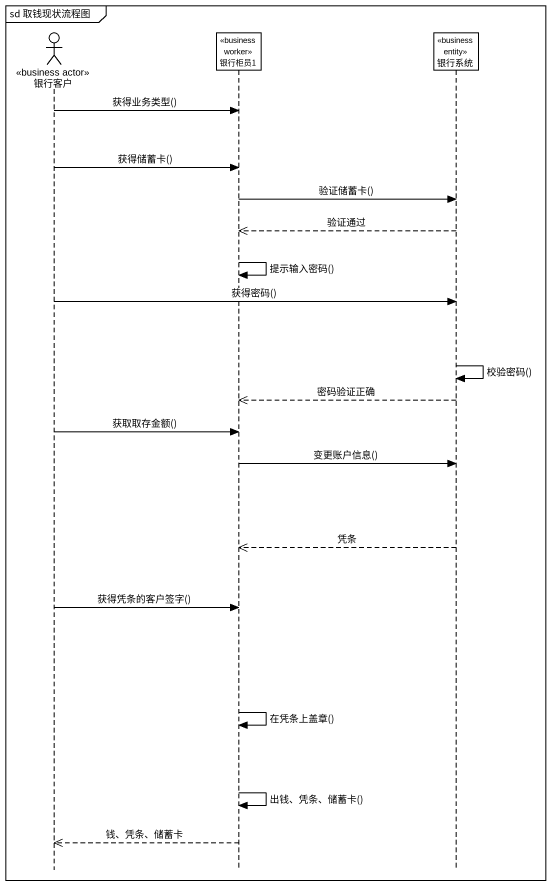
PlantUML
@startuml
mainframe sd 取钱现状流程图
hide footbox
actor 银行客户 <<business actor>>
participant 银行柜员1 <<business worker>>
participant 银行系统 <<business entity>>

银行客户 -> 银行柜员1 : 获得业务类型()
银行客户 -> 银行柜员1 : 获得储蓄卡()
银行柜员1 -> 银行系统 : 验证储蓄卡()
银行系统 -->> 银行柜员1 : 验证通过
银行柜员1 -> 银行柜员1 : 提示输入密码()
银行客户 -> 银行系统 : 获得密码()
银行系统 -> 银行系统 : 校验密码()
银行系统 -->> 银行柜员1 : 密码验证正确
银行客户 -> 银行柜员1 : 获取取存金额()
银行柜员1 -> 银行系统 : 变更账户信息()
银行系统 -->> 银行柜员1 : 凭条
银行客户 -> 银行柜员1 : 获得凭条的客户签字()
银行柜员1 -> 银行柜员1 : 在凭条上盖章()
银行柜员1 -> 银行柜员1 : 出钱、凭条、储蓄卡()
银行柜员1 -->> 银行客户 : 钱、凭条、储蓄卡
@enduml
